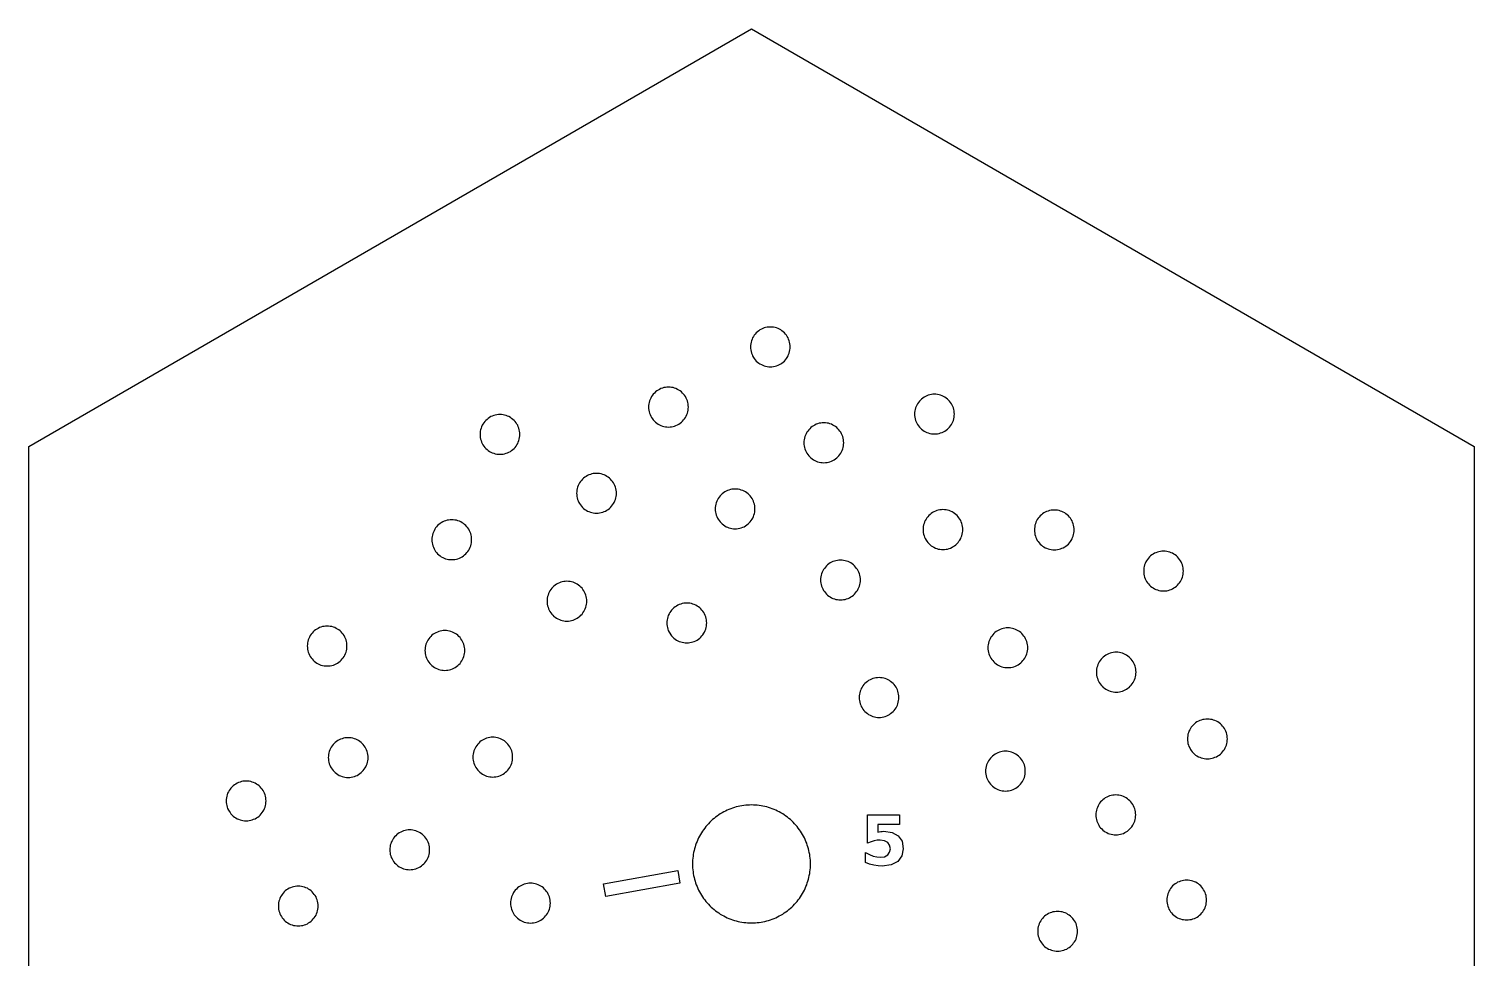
# Model space of a CAD drawing. Header units: millimetres. Extents: x 0 to 476, y 5 to 280.
# Drawn here: x 128 to 229.7, y 214.7 to 280 of the extents above; entities that cross this region are included whole.
import ezdxf

# ---------------------------------------------------------------- set-up
doc = ezdxf.new("R2010")
doc.units = ezdxf.units.MM
doc.layers.add('CUT', color=1, linetype='Continuous')
doc.layers.add('ENGRAVE', color=7, linetype='Continuous')

msp = doc.modelspace()

# ---------------------------------------------------------------- linework, layer by layer
at = {"layer": 'CUT'}
for points in [[(229.73, 191.9), (178.86, 162.53), (128, 191.9), (128, 250.63), (178.86, 280), (229.73, 250.63), (229.73, 191.9)], [(181.48, 257.1), (181.52, 257.2), (181.55, 257.31), (181.57, 257.42), (181.59, 257.53), (181.59, 257.63), (181.59, 257.74), (181.57, 257.85), (181.55, 257.96), (181.52, 258.07), (181.48, 258.17), (181.44, 258.27), (181.38, 258.37), (181.32, 258.46), (181.26, 258.54), (181.18, 258.62), (181.1, 258.7), (181.01, 258.77), (180.92, 258.83), (180.83, 258.88), (180.73, 258.93), (180.62, 258.97), (180.52, 259), (180.41, 259.02), (180.3, 259.03), (180.19, 259.03), (180.08, 259.03), (179.97, 259.02), (179.86, 259), (179.76, 258.97), (179.66, 258.93), (179.56, 258.88), (179.46, 258.83), (179.37, 258.77), (179.28, 258.7), (179.2, 258.62), (179.13, 258.54), (179.06, 258.46), (179, 258.37), (178.94, 258.27), (178.9, 258.17), (178.86, 258.07), (178.83, 257.96), (178.81, 257.85), (178.8, 257.74), (178.79, 257.63), (178.8, 257.53), (178.81, 257.42), (178.83, 257.31), (178.86, 257.2), (178.9, 257.1), (178.94, 257), (179, 256.9), (179.06, 256.81), (179.13, 256.73), (179.2, 256.64), (179.28, 256.57), (179.37, 256.5), (179.46, 256.44), (179.56, 256.39), (179.66, 256.34), (179.76, 256.3), (179.86, 256.27), (179.97, 256.25), (180.08, 256.24), (180.19, 256.23), (180.3, 256.24), (180.41, 256.25), (180.52, 256.27), (180.62, 256.3), (180.73, 256.34), (180.83, 256.39), (180.92, 256.44), (181.01, 256.5), (181.1, 256.57), (181.18, 256.64), (181.26, 256.73), (181.32, 256.81), (181.38, 256.9), (181.44, 257), (181.48, 257.1)], [(174.31, 252.87), (174.35, 252.97), (174.38, 253.08), (174.4, 253.19), (174.41, 253.3), (174.42, 253.4), (174.41, 253.51), (174.4, 253.62), (174.38, 253.73), (174.35, 253.84), (174.31, 253.94), (174.27, 254.04), (174.21, 254.14), (174.15, 254.23), (174.08, 254.31), (174.01, 254.39), (173.93, 254.47), (173.84, 254.54), (173.75, 254.6), (173.65, 254.65), (173.55, 254.7), (173.45, 254.74), (173.34, 254.77), (173.24, 254.79), (173.13, 254.8), (173.02, 254.8), (172.91, 254.8), (172.8, 254.79), (172.69, 254.77), (172.59, 254.74), (172.48, 254.7), (172.38, 254.65), (172.29, 254.6), (172.2, 254.54), (172.11, 254.47), (172.03, 254.39), (171.95, 254.31), (171.89, 254.23), (171.82, 254.14), (171.77, 254.04), (171.72, 253.94), (171.69, 253.84), (171.66, 253.73), (171.64, 253.62), (171.62, 253.51), (171.62, 253.4), (171.62, 253.3), (171.64, 253.19), (171.66, 253.08), (171.69, 252.97), (171.72, 252.87), (171.77, 252.77), (171.82, 252.67), (171.89, 252.58), (171.95, 252.5), (172.03, 252.41), (172.11, 252.34), (172.2, 252.27), (172.29, 252.21), (172.38, 252.16), (172.48, 252.11), (172.59, 252.07), (172.69, 252.04), (172.8, 252.02), (172.91, 252.01), (173.02, 252), (173.13, 252.01), (173.24, 252.02), (173.34, 252.04), (173.45, 252.07), (173.55, 252.11), (173.65, 252.16), (173.75, 252.21), (173.84, 252.27), (173.93, 252.34), (174.01, 252.41), (174.08, 252.5), (174.15, 252.58), (174.21, 252.67), (174.27, 252.77), (174.31, 252.87)], [(193.08, 252.47), (193.11, 252.58), (193.13, 252.69), (193.14, 252.8), (193.15, 252.91), (193.14, 253.02), (193.13, 253.13), (193.11, 253.23), (193.08, 253.34), (193.04, 253.44), (192.99, 253.54), (192.94, 253.64), (192.88, 253.73), (192.81, 253.82), (192.74, 253.9), (192.65, 253.97), (192.57, 254.04), (192.48, 254.1), (192.38, 254.15), (192.28, 254.2), (192.18, 254.24), (192.07, 254.27), (191.96, 254.29), (191.85, 254.3), (191.75, 254.31), (191.64, 254.3), (191.53, 254.29), (191.42, 254.27), (191.31, 254.24), (191.21, 254.2), (191.11, 254.15), (191.01, 254.1), (190.92, 254.04), (190.84, 253.97), (190.76, 253.9), (190.68, 253.82), (190.61, 253.73), (190.55, 253.64), (190.5, 253.54), (190.45, 253.44), (190.41, 253.34), (190.38, 253.23), (190.36, 253.13), (190.35, 253.02), (190.35, 252.91), (190.35, 252.8), (190.36, 252.69), (190.38, 252.58), (190.41, 252.47), (190.45, 252.37), (190.5, 252.27), (190.55, 252.18), (190.61, 252.08), (190.68, 252), (190.76, 251.92), (190.84, 251.84), (190.92, 251.77), (191.01, 251.71), (191.11, 251.66), (191.21, 251.61), (191.31, 251.58), (191.42, 251.55), (191.53, 251.52), (191.64, 251.51), (191.75, 251.51), (191.85, 251.51), (191.96, 251.52), (192.07, 251.55), (192.18, 251.58), (192.28, 251.61), (192.38, 251.66), (192.48, 251.71), (192.57, 251.77), (192.65, 251.84), (192.74, 251.92), (192.81, 252), (192.88, 252.08), (192.94, 252.18), (192.99, 252.27), (193.04, 252.37), (193.08, 252.47)], [(162.45, 250.94), (162.49, 251.05), (162.52, 251.15), (162.54, 251.26), (162.55, 251.37), (162.56, 251.48), (162.55, 251.59), (162.54, 251.7), (162.52, 251.81), (162.49, 251.91), (162.45, 252.02), (162.41, 252.12), (162.35, 252.21), (162.29, 252.3), (162.22, 252.39), (162.15, 252.47), (162.07, 252.54), (161.98, 252.61), (161.89, 252.67), (161.79, 252.73), (161.69, 252.77), (161.59, 252.81), (161.48, 252.84), (161.38, 252.86), (161.27, 252.88), (161.16, 252.88), (161.05, 252.88), (160.94, 252.86), (160.83, 252.84), (160.73, 252.81), (160.62, 252.77), (160.52, 252.73), (160.43, 252.67), (160.33, 252.61), (160.25, 252.54), (160.17, 252.47), (160.09, 252.39), (160.03, 252.3), (159.96, 252.21), (159.91, 252.12), (159.86, 252.02), (159.83, 251.91), (159.8, 251.81), (159.77, 251.7), (159.76, 251.59), (159.76, 251.48), (159.76, 251.37), (159.77, 251.26), (159.8, 251.15), (159.83, 251.05), (159.86, 250.94), (159.91, 250.84), (159.96, 250.75), (160.03, 250.66), (160.09, 250.57), (160.17, 250.49), (160.25, 250.42), (160.33, 250.35), (160.43, 250.29), (160.52, 250.23), (160.62, 250.19), (160.73, 250.15), (160.83, 250.12), (160.94, 250.1), (161.05, 250.08), (161.16, 250.08), (161.27, 250.08), (161.38, 250.1), (161.48, 250.12), (161.59, 250.15), (161.69, 250.19), (161.79, 250.23), (161.89, 250.29), (161.98, 250.35), (162.07, 250.42), (162.15, 250.49), (162.22, 250.57), (162.29, 250.66), (162.35, 250.75), (162.41, 250.84), (162.45, 250.94)], [(185.25, 250.36), (185.29, 250.46), (185.32, 250.57), (185.34, 250.68), (185.35, 250.78), (185.36, 250.89), (185.35, 251), (185.34, 251.11), (185.32, 251.22), (185.29, 251.33), (185.25, 251.43), (185.2, 251.53), (185.15, 251.63), (185.09, 251.72), (185.02, 251.8), (184.95, 251.88), (184.87, 251.96), (184.78, 252.03), (184.69, 252.09), (184.59, 252.14), (184.49, 252.19), (184.39, 252.23), (184.28, 252.26), (184.18, 252.28), (184.07, 252.29), (183.96, 252.29), (183.85, 252.29), (183.74, 252.28), (183.63, 252.26), (183.52, 252.23), (183.42, 252.19), (183.32, 252.14), (183.22, 252.09), (183.13, 252.03), (183.05, 251.96), (182.97, 251.88), (182.89, 251.8), (182.82, 251.72), (182.76, 251.63), (182.71, 251.53), (182.66, 251.43), (182.62, 251.33), (182.59, 251.22), (182.57, 251.11), (182.56, 251), (182.56, 250.89), (182.56, 250.78), (182.57, 250.68), (182.59, 250.57), (182.62, 250.46), (182.66, 250.36), (182.71, 250.26), (182.76, 250.16), (182.82, 250.07), (182.89, 249.98), (182.97, 249.9), (183.05, 249.83), (183.13, 249.76), (183.22, 249.7), (183.32, 249.65), (183.42, 249.6), (183.52, 249.56), (183.63, 249.53), (183.74, 249.51), (183.85, 249.5), (183.96, 249.49), (184.07, 249.5), (184.18, 249.51), (184.28, 249.53), (184.39, 249.56), (184.49, 249.6), (184.59, 249.65), (184.69, 249.7), (184.78, 249.76), (184.87, 249.83), (184.95, 249.9), (185.02, 249.98), (185.09, 250.07), (185.15, 250.16), (185.2, 250.26), (185.25, 250.36)], [(169.25, 246.8), (169.28, 246.91), (169.31, 247.01), (169.34, 247.12), (169.35, 247.23), (169.35, 247.34), (169.35, 247.45), (169.34, 247.56), (169.31, 247.67), (169.28, 247.77), (169.25, 247.88), (169.2, 247.98), (169.15, 248.07), (169.09, 248.16), (169.02, 248.25), (168.94, 248.33), (168.86, 248.4), (168.78, 248.47), (168.68, 248.53), (168.59, 248.59), (168.49, 248.63), (168.39, 248.67), (168.28, 248.7), (168.17, 248.72), (168.06, 248.74), (167.95, 248.74), (167.84, 248.74), (167.73, 248.72), (167.63, 248.7), (167.52, 248.67), (167.42, 248.63), (167.32, 248.59), (167.22, 248.53), (167.13, 248.47), (167.04, 248.4), (166.96, 248.33), (166.89, 248.25), (166.82, 248.16), (166.76, 248.07), (166.71, 247.98), (166.66, 247.88), (166.62, 247.77), (166.59, 247.67), (166.57, 247.56), (166.56, 247.45), (166.55, 247.34), (166.56, 247.23), (166.57, 247.12), (166.59, 247.01), (166.62, 246.91), (166.66, 246.8), (166.71, 246.7), (166.76, 246.61), (166.82, 246.52), (166.89, 246.43), (166.96, 246.35), (167.04, 246.28), (167.13, 246.21), (167.22, 246.15), (167.32, 246.09), (167.42, 246.05), (167.52, 246.01), (167.63, 245.98), (167.73, 245.96), (167.84, 245.94), (167.95, 245.94), (168.06, 245.94), (168.17, 245.96), (168.28, 245.98), (168.39, 246.01), (168.49, 246.05), (168.59, 246.09), (168.68, 246.15), (168.78, 246.21), (168.86, 246.28), (168.94, 246.35), (169.02, 246.43), (169.09, 246.52), (169.15, 246.61), (169.2, 246.7), (169.25, 246.8)], [(179.04, 245.81), (179.07, 245.91), (179.09, 246.02), (179.11, 246.13), (179.11, 246.24), (179.11, 246.35), (179.09, 246.46), (179.07, 246.57), (179.04, 246.67), (179, 246.78), (178.96, 246.88), (178.9, 246.97), (178.84, 247.06), (178.77, 247.15), (178.7, 247.23), (178.62, 247.3), (178.53, 247.37), (178.44, 247.43), (178.35, 247.49), (178.25, 247.53), (178.14, 247.57), (178.04, 247.6), (177.93, 247.62), (177.82, 247.64), (177.71, 247.64), (177.6, 247.64), (177.49, 247.62), (177.38, 247.6), (177.28, 247.57), (177.17, 247.53), (177.07, 247.49), (176.98, 247.43), (176.89, 247.37), (176.8, 247.3), (176.72, 247.23), (176.65, 247.15), (176.58, 247.06), (176.52, 246.97), (176.46, 246.88), (176.42, 246.78), (176.38, 246.67), (176.35, 246.57), (176.33, 246.46), (176.31, 246.35), (176.31, 246.24), (176.31, 246.13), (176.33, 246.02), (176.35, 245.91), (176.38, 245.81), (176.42, 245.7), (176.46, 245.6), (176.52, 245.51), (176.58, 245.42), (176.65, 245.33), (176.72, 245.25), (176.8, 245.18), (176.89, 245.11), (176.98, 245.05), (177.07, 244.99), (177.17, 244.95), (177.28, 244.91), (177.38, 244.88), (177.49, 244.86), (177.6, 244.84), (177.71, 244.84), (177.82, 244.84), (177.93, 244.86), (178.04, 244.88), (178.14, 244.91), (178.25, 244.95), (178.35, 244.99), (178.44, 245.05), (178.53, 245.11), (178.62, 245.18), (178.7, 245.25), (178.77, 245.33), (178.84, 245.42), (178.9, 245.51), (178.96, 245.6), (179, 245.7), (179.04, 245.81)], [(193.63, 244.25), (193.67, 244.35), (193.7, 244.46), (193.72, 244.57), (193.74, 244.68), (193.74, 244.79), (193.74, 244.89), (193.72, 245), (193.7, 245.11), (193.67, 245.22), (193.63, 245.32), (193.59, 245.42), (193.53, 245.52), (193.47, 245.61), (193.41, 245.69), (193.33, 245.78), (193.25, 245.85), (193.16, 245.92), (193.07, 245.98), (192.98, 246.03), (192.88, 246.08), (192.77, 246.12), (192.67, 246.15), (192.56, 246.17), (192.45, 246.18), (192.34, 246.19), (192.23, 246.18), (192.12, 246.17), (192.01, 246.15), (191.91, 246.12), (191.81, 246.08), (191.71, 246.03), (191.61, 245.98), (191.52, 245.92), (191.43, 245.85), (191.35, 245.78), (191.28, 245.69), (191.21, 245.61), (191.15, 245.52), (191.09, 245.42), (191.05, 245.32), (191.01, 245.22), (190.98, 245.11), (190.96, 245), (190.95, 244.89), (190.94, 244.79), (190.95, 244.68), (190.96, 244.57), (190.98, 244.46), (191.01, 244.35), (191.05, 244.25), (191.09, 244.15), (191.15, 244.05), (191.21, 243.96), (191.28, 243.88), (191.35, 243.8), (191.43, 243.72), (191.52, 243.65), (191.61, 243.59), (191.71, 243.54), (191.81, 243.49), (191.91, 243.45), (192.01, 243.42), (192.12, 243.4), (192.23, 243.39), (192.34, 243.39), (192.45, 243.39), (192.56, 243.4), (192.67, 243.42), (192.77, 243.45), (192.88, 243.49), (192.98, 243.54), (193.07, 243.59), (193.16, 243.65), (193.25, 243.72), (193.33, 243.8), (193.41, 243.88), (193.47, 243.96), (193.53, 244.05), (193.59, 244.15), (193.63, 244.25)], [(159.1, 243.64), (159.13, 243.75), (159.15, 243.86), (159.16, 243.97), (159.16, 244.08), (159.16, 244.19), (159.15, 244.3), (159.13, 244.4), (159.1, 244.51), (159.06, 244.61), (159.01, 244.71), (158.96, 244.81), (158.9, 244.9), (158.83, 244.99), (158.75, 245.07), (158.67, 245.14), (158.59, 245.21), (158.5, 245.27), (158.4, 245.32), (158.3, 245.37), (158.2, 245.41), (158.09, 245.44), (157.98, 245.46), (157.87, 245.47), (157.76, 245.48), (157.65, 245.47), (157.54, 245.46), (157.44, 245.44), (157.33, 245.41), (157.23, 245.37), (157.13, 245.32), (157.03, 245.27), (156.94, 245.21), (156.85, 245.14), (156.77, 245.07), (156.7, 244.99), (156.63, 244.9), (156.57, 244.81), (156.52, 244.71), (156.47, 244.61), (156.43, 244.51), (156.4, 244.4), (156.38, 244.3), (156.37, 244.19), (156.36, 244.08), (156.37, 243.97), (156.38, 243.86), (156.4, 243.75), (156.43, 243.64), (156.47, 243.54), (156.52, 243.44), (156.57, 243.34), (156.63, 243.25), (156.7, 243.17), (156.77, 243.09), (156.85, 243.01), (156.94, 242.94), (157.03, 242.88), (157.13, 242.83), (157.23, 242.78), (157.33, 242.74), (157.44, 242.71), (157.54, 242.69), (157.65, 242.68), (157.76, 242.68), (157.87, 242.68), (157.98, 242.69), (158.09, 242.71), (158.2, 242.74), (158.3, 242.78), (158.4, 242.83), (158.5, 242.88), (158.59, 242.94), (158.67, 243.01), (158.75, 243.09), (158.83, 243.17), (158.9, 243.25), (158.96, 243.34), (159.01, 243.44), (159.06, 243.54), (159.1, 243.64)], [(201.47, 244.23), (201.51, 244.33), (201.54, 244.44), (201.56, 244.54), (201.57, 244.65), (201.58, 244.76), (201.57, 244.87), (201.56, 244.98), (201.54, 245.09), (201.51, 245.19), (201.47, 245.3), (201.43, 245.4), (201.37, 245.49), (201.31, 245.59), (201.24, 245.67), (201.17, 245.75), (201.09, 245.83), (201, 245.89), (200.91, 245.96), (200.81, 246.01), (200.71, 246.06), (200.61, 246.09), (200.51, 246.12), (200.4, 246.15), (200.29, 246.16), (200.18, 246.16), (200.07, 246.16), (199.96, 246.15), (199.85, 246.12), (199.75, 246.09), (199.64, 246.06), (199.54, 246.01), (199.45, 245.96), (199.36, 245.89), (199.27, 245.83), (199.19, 245.75), (199.11, 245.67), (199.05, 245.59), (198.98, 245.49), (198.93, 245.4), (198.89, 245.3), (198.85, 245.19), (198.82, 245.09), (198.8, 244.98), (198.78, 244.87), (198.78, 244.76), (198.78, 244.65), (198.8, 244.54), (198.82, 244.44), (198.85, 244.33), (198.89, 244.23), (198.93, 244.13), (198.98, 244.03), (199.05, 243.94), (199.11, 243.85), (199.19, 243.77), (199.27, 243.7), (199.36, 243.63), (199.45, 243.57), (199.54, 243.51), (199.64, 243.47), (199.75, 243.43), (199.85, 243.4), (199.96, 243.38), (200.07, 243.37), (200.18, 243.36), (200.29, 243.37), (200.4, 243.38), (200.51, 243.4), (200.61, 243.43), (200.71, 243.47), (200.81, 243.51), (200.91, 243.57), (201, 243.63), (201.09, 243.7), (201.17, 243.77), (201.24, 243.85), (201.31, 243.94), (201.37, 244.03), (201.43, 244.13), (201.47, 244.23)], [(209.16, 241.33), (209.2, 241.44), (209.23, 241.54), (209.25, 241.65), (209.26, 241.76), (209.27, 241.87), (209.26, 241.98), (209.25, 242.09), (209.23, 242.2), (209.2, 242.3), (209.16, 242.41), (209.12, 242.51), (209.06, 242.6), (209, 242.69), (208.93, 242.78), (208.86, 242.86), (208.78, 242.93), (208.69, 243), (208.6, 243.06), (208.5, 243.12), (208.4, 243.16), (208.3, 243.2), (208.2, 243.23), (208.09, 243.25), (207.98, 243.27), (207.87, 243.27), (207.76, 243.27), (207.65, 243.25), (207.54, 243.23), (207.44, 243.2), (207.33, 243.16), (207.23, 243.12), (207.14, 243.06), (207.05, 243), (206.96, 242.93), (206.88, 242.86), (206.8, 242.78), (206.74, 242.69), (206.68, 242.6), (206.62, 242.51), (206.58, 242.41), (206.54, 242.3), (206.51, 242.2), (206.49, 242.09), (206.47, 241.98), (206.47, 241.87), (206.47, 241.76), (206.49, 241.65), (206.51, 241.54), (206.54, 241.44), (206.58, 241.33), (206.62, 241.23), (206.68, 241.14), (206.74, 241.05), (206.8, 240.96), (206.88, 240.88), (206.96, 240.81), (207.05, 240.74), (207.14, 240.68), (207.23, 240.62), (207.33, 240.58), (207.44, 240.54), (207.54, 240.51), (207.65, 240.49), (207.76, 240.47), (207.87, 240.47), (207.98, 240.47), (208.09, 240.49), (208.2, 240.51), (208.3, 240.54), (208.4, 240.58), (208.5, 240.62), (208.6, 240.68), (208.69, 240.74), (208.78, 240.81), (208.86, 240.88), (208.93, 240.96), (209, 241.05), (209.06, 241.14), (209.12, 241.23), (209.16, 241.33)], [(186.42, 240.71), (186.46, 240.81), (186.49, 240.92), (186.51, 241.02), (186.53, 241.13), (186.53, 241.24), (186.53, 241.35), (186.51, 241.46), (186.49, 241.57), (186.46, 241.67), (186.42, 241.78), (186.38, 241.88), (186.32, 241.97), (186.26, 242.06), (186.19, 242.15), (186.12, 242.23), (186.04, 242.31), (185.95, 242.37), (185.86, 242.44), (185.77, 242.49), (185.67, 242.54), (185.56, 242.57), (185.46, 242.6), (185.35, 242.62), (185.24, 242.64), (185.13, 242.64), (185.02, 242.64), (184.91, 242.62), (184.8, 242.6), (184.7, 242.57), (184.59, 242.54), (184.49, 242.49), (184.4, 242.44), (184.31, 242.37), (184.22, 242.31), (184.14, 242.23), (184.07, 242.15), (184, 242.06), (183.94, 241.97), (183.88, 241.88), (183.84, 241.78), (183.8, 241.67), (183.77, 241.57), (183.75, 241.46), (183.73, 241.35), (183.73, 241.24), (183.73, 241.13), (183.75, 241.02), (183.77, 240.92), (183.8, 240.81), (183.84, 240.71), (183.88, 240.61), (183.94, 240.51), (184, 240.42), (184.07, 240.33), (184.14, 240.25), (184.22, 240.18), (184.31, 240.11), (184.4, 240.05), (184.49, 239.99), (184.59, 239.95), (184.7, 239.91), (184.8, 239.88), (184.91, 239.86), (185.02, 239.85), (185.13, 239.84), (185.24, 239.85), (185.35, 239.86), (185.46, 239.88), (185.56, 239.91), (185.67, 239.95), (185.77, 239.99), (185.86, 240.05), (185.95, 240.11), (186.04, 240.18), (186.12, 240.25), (186.19, 240.33), (186.26, 240.42), (186.32, 240.51), (186.38, 240.61), (186.42, 240.71)], [(167.16, 239.21), (167.2, 239.32), (167.23, 239.42), (167.25, 239.53), (167.27, 239.64), (167.27, 239.75), (167.27, 239.86), (167.25, 239.97), (167.23, 240.08), (167.2, 240.18), (167.16, 240.28), (167.12, 240.38), (167.06, 240.48), (167, 240.57), (166.94, 240.66), (166.86, 240.74), (166.78, 240.81), (166.69, 240.88), (166.6, 240.94), (166.51, 241), (166.41, 241.04), (166.3, 241.08), (166.2, 241.11), (166.09, 241.13), (165.98, 241.14), (165.87, 241.15), (165.76, 241.14), (165.65, 241.13), (165.54, 241.11), (165.44, 241.08), (165.34, 241.04), (165.24, 241), (165.14, 240.94), (165.05, 240.88), (164.96, 240.81), (164.88, 240.74), (164.81, 240.66), (164.74, 240.57), (164.68, 240.48), (164.62, 240.38), (164.58, 240.28), (164.54, 240.18), (164.51, 240.08), (164.49, 239.97), (164.48, 239.86), (164.47, 239.75), (164.48, 239.64), (164.49, 239.53), (164.51, 239.42), (164.54, 239.32), (164.58, 239.21), (164.62, 239.11), (164.68, 239.02), (164.74, 238.93), (164.81, 238.84), (164.88, 238.76), (164.96, 238.68), (165.05, 238.62), (165.14, 238.56), (165.24, 238.5), (165.34, 238.46), (165.44, 238.42), (165.54, 238.39), (165.65, 238.37), (165.76, 238.35), (165.87, 238.35), (165.98, 238.35), (166.09, 238.37), (166.2, 238.39), (166.3, 238.42), (166.41, 238.46), (166.51, 238.5), (166.6, 238.56), (166.69, 238.62), (166.78, 238.68), (166.86, 238.76), (166.94, 238.84), (167, 238.93), (167.06, 239.02), (167.12, 239.11), (167.16, 239.21)], [(175.6, 237.68), (175.64, 237.79), (175.67, 237.89), (175.69, 238), (175.7, 238.11), (175.71, 238.22), (175.7, 238.33), (175.69, 238.44), (175.67, 238.54), (175.64, 238.65), (175.6, 238.75), (175.56, 238.85), (175.5, 238.95), (175.44, 239.04), (175.37, 239.13), (175.3, 239.21), (175.22, 239.28), (175.13, 239.35), (175.04, 239.41), (174.94, 239.47), (174.84, 239.51), (174.74, 239.55), (174.63, 239.58), (174.53, 239.6), (174.42, 239.61), (174.31, 239.62), (174.2, 239.61), (174.09, 239.6), (173.98, 239.58), (173.88, 239.55), (173.77, 239.51), (173.67, 239.47), (173.58, 239.41), (173.48, 239.35), (173.4, 239.28), (173.32, 239.21), (173.24, 239.13), (173.18, 239.04), (173.11, 238.95), (173.06, 238.85), (173.01, 238.75), (172.98, 238.65), (172.95, 238.54), (172.92, 238.44), (172.91, 238.33), (172.91, 238.22), (172.91, 238.11), (172.92, 238), (172.95, 237.89), (172.98, 237.79), (173.01, 237.68), (173.06, 237.58), (173.11, 237.49), (173.18, 237.39), (173.24, 237.31), (173.32, 237.23), (173.4, 237.15), (173.48, 237.09), (173.58, 237.02), (173.67, 236.97), (173.77, 236.92), (173.88, 236.89), (173.98, 236.86), (174.09, 236.84), (174.2, 236.82), (174.31, 236.82), (174.42, 236.82), (174.53, 236.84), (174.63, 236.86), (174.74, 236.89), (174.84, 236.92), (174.94, 236.97), (175.04, 237.02), (175.13, 237.09), (175.22, 237.15), (175.3, 237.23), (175.37, 237.31), (175.44, 237.39), (175.5, 237.49), (175.56, 237.58), (175.6, 237.68)], [(150.29, 236.06), (150.33, 236.16), (150.36, 236.27), (150.38, 236.38), (150.39, 236.49), (150.39, 236.6), (150.39, 236.71), (150.38, 236.81), (150.36, 236.92), (150.33, 237.03), (150.29, 237.13), (150.24, 237.23), (150.19, 237.33), (150.13, 237.42), (150.06, 237.5), (149.98, 237.59), (149.9, 237.66), (149.82, 237.73), (149.73, 237.79), (149.63, 237.84), (149.53, 237.89), (149.43, 237.93), (149.32, 237.96), (149.21, 237.98), (149.1, 237.99), (148.99, 238), (148.88, 237.99), (148.78, 237.98), (148.67, 237.96), (148.56, 237.93), (148.46, 237.89), (148.36, 237.84), (148.26, 237.79), (148.17, 237.73), (148.08, 237.66), (148, 237.59), (147.93, 237.5), (147.86, 237.42), (147.8, 237.33), (147.75, 237.23), (147.7, 237.13), (147.66, 237.03), (147.63, 236.92), (147.61, 236.81), (147.6, 236.71), (147.59, 236.6), (147.6, 236.49), (147.61, 236.38), (147.63, 236.27), (147.66, 236.16), (147.7, 236.06), (147.75, 235.96), (147.8, 235.86), (147.86, 235.77), (147.93, 235.69), (148, 235.61), (148.08, 235.53), (148.17, 235.46), (148.26, 235.4), (148.36, 235.35), (148.46, 235.3), (148.56, 235.26), (148.67, 235.23), (148.78, 235.21), (148.88, 235.2), (148.99, 235.2), (149.1, 235.2), (149.21, 235.21), (149.32, 235.23), (149.43, 235.26), (149.53, 235.3), (149.63, 235.35), (149.73, 235.4), (149.82, 235.46), (149.9, 235.53), (149.98, 235.61), (150.06, 235.69), (150.13, 235.77), (150.19, 235.86), (150.24, 235.96), (150.29, 236.06)], [(158.61, 235.85), (158.64, 235.96), (158.66, 236.06), (158.68, 236.17), (158.68, 236.28), (158.68, 236.39), (158.66, 236.5), (158.64, 236.61), (158.61, 236.72), (158.58, 236.82), (158.53, 236.92), (158.48, 237.01), (158.41, 237.11), (158.35, 237.19), (158.27, 237.27), (158.19, 237.35), (158.1, 237.42), (158.01, 237.48), (157.92, 237.53), (157.82, 237.58), (157.71, 237.61), (157.61, 237.64), (157.5, 237.67), (157.39, 237.68), (157.28, 237.68), (157.17, 237.68), (157.06, 237.67), (156.96, 237.64), (156.85, 237.61), (156.75, 237.58), (156.65, 237.53), (156.55, 237.48), (156.46, 237.42), (156.37, 237.35), (156.29, 237.27), (156.22, 237.19), (156.15, 237.11), (156.09, 237.01), (156.03, 236.92), (155.99, 236.82), (155.95, 236.72), (155.92, 236.61), (155.9, 236.5), (155.89, 236.39), (155.88, 236.28), (155.89, 236.17), (155.9, 236.06), (155.92, 235.96), (155.95, 235.85), (155.99, 235.75), (156.03, 235.65), (156.09, 235.55), (156.15, 235.46), (156.22, 235.37), (156.29, 235.29), (156.37, 235.22), (156.46, 235.15), (156.55, 235.09), (156.65, 235.04), (156.75, 234.99), (156.85, 234.95), (156.96, 234.92), (157.06, 234.9), (157.17, 234.89), (157.28, 234.88), (157.39, 234.89), (157.5, 234.9), (157.61, 234.92), (157.71, 234.95), (157.82, 234.99), (157.92, 235.04), (158.01, 235.09), (158.1, 235.15), (158.19, 235.22), (158.27, 235.29), (158.35, 235.37), (158.41, 235.46), (158.48, 235.55), (158.53, 235.65), (158.58, 235.75), (158.61, 235.85)], [(198.2, 235.94), (198.24, 236.04), (198.27, 236.15), (198.29, 236.26), (198.31, 236.37), (198.31, 236.48), (198.31, 236.59), (198.29, 236.69), (198.27, 236.8), (198.24, 236.91), (198.2, 237.01), (198.16, 237.11), (198.1, 237.21), (198.04, 237.3), (197.97, 237.38), (197.9, 237.47), (197.82, 237.54), (197.73, 237.61), (197.64, 237.67), (197.55, 237.72), (197.45, 237.77), (197.34, 237.81), (197.24, 237.84), (197.13, 237.86), (197.02, 237.87), (196.91, 237.88), (196.8, 237.87), (196.69, 237.86), (196.58, 237.84), (196.48, 237.81), (196.37, 237.77), (196.27, 237.72), (196.18, 237.67), (196.09, 237.61), (196, 237.54), (195.92, 237.47), (195.85, 237.38), (195.78, 237.3), (195.72, 237.21), (195.66, 237.11), (195.62, 237.01), (195.58, 236.91), (195.55, 236.8), (195.53, 236.69), (195.51, 236.59), (195.51, 236.48), (195.51, 236.37), (195.53, 236.26), (195.55, 236.15), (195.58, 236.04), (195.62, 235.94), (195.66, 235.84), (195.72, 235.74), (195.78, 235.65), (195.85, 235.57), (195.92, 235.49), (196, 235.41), (196.09, 235.34), (196.18, 235.28), (196.27, 235.23), (196.37, 235.18), (196.48, 235.14), (196.58, 235.11), (196.69, 235.09), (196.8, 235.08), (196.91, 235.08), (197.02, 235.08), (197.13, 235.09), (197.24, 235.11), (197.34, 235.14), (197.45, 235.18), (197.55, 235.23), (197.64, 235.28), (197.73, 235.34), (197.82, 235.41), (197.9, 235.49), (197.97, 235.57), (198.04, 235.65), (198.1, 235.74), (198.16, 235.84), (198.2, 235.94)], [(205.83, 234.22), (205.87, 234.33), (205.9, 234.43), (205.92, 234.54), (205.93, 234.65), (205.94, 234.76), (205.93, 234.87), (205.92, 234.98), (205.9, 235.09), (205.87, 235.19), (205.83, 235.3), (205.78, 235.39), (205.73, 235.49), (205.67, 235.58), (205.6, 235.67), (205.53, 235.75), (205.45, 235.82), (205.36, 235.89), (205.27, 235.95), (205.17, 236.01), (205.07, 236.05), (204.97, 236.09), (204.86, 236.12), (204.76, 236.14), (204.65, 236.16), (204.54, 236.16), (204.43, 236.16), (204.32, 236.14), (204.21, 236.12), (204.1, 236.09), (204, 236.05), (203.9, 236.01), (203.81, 235.95), (203.71, 235.89), (203.63, 235.82), (203.55, 235.75), (203.47, 235.67), (203.4, 235.58), (203.34, 235.49), (203.29, 235.39), (203.24, 235.3), (203.21, 235.19), (203.18, 235.09), (203.15, 234.98), (203.14, 234.87), (203.14, 234.76), (203.14, 234.65), (203.15, 234.54), (203.18, 234.43), (203.21, 234.33), (203.24, 234.22), (203.29, 234.12), (203.34, 234.03), (203.4, 233.94), (203.47, 233.85), (203.55, 233.77), (203.63, 233.69), (203.71, 233.63), (203.81, 233.57), (203.9, 233.51), (204, 233.47), (204.1, 233.43), (204.21, 233.4), (204.32, 233.38), (204.43, 233.36), (204.54, 233.36), (204.65, 233.36), (204.76, 233.38), (204.86, 233.4), (204.97, 233.43), (205.07, 233.47), (205.17, 233.51), (205.27, 233.57), (205.36, 233.63), (205.45, 233.69), (205.53, 233.77), (205.6, 233.85), (205.67, 233.94), (205.73, 234.03), (205.78, 234.12), (205.83, 234.22)], [(189.17, 232.54), (189.2, 232.65), (189.22, 232.76), (189.24, 232.87), (189.24, 232.98), (189.24, 233.09), (189.22, 233.2), (189.2, 233.3), (189.17, 233.41), (189.14, 233.51), (189.09, 233.61), (189.04, 233.71), (188.97, 233.8), (188.91, 233.89), (188.83, 233.97), (188.75, 234.04), (188.66, 234.11), (188.57, 234.17), (188.48, 234.22), (188.38, 234.27), (188.27, 234.31), (188.17, 234.34), (188.06, 234.36), (187.95, 234.37), (187.84, 234.38), (187.73, 234.37), (187.62, 234.36), (187.52, 234.34), (187.41, 234.31), (187.31, 234.27), (187.21, 234.22), (187.11, 234.17), (187.02, 234.11), (186.93, 234.04), (186.85, 233.97), (186.78, 233.89), (186.71, 233.8), (186.65, 233.71), (186.59, 233.61), (186.55, 233.51), (186.51, 233.41), (186.48, 233.3), (186.46, 233.2), (186.45, 233.09), (186.44, 232.98), (186.45, 232.87), (186.46, 232.76), (186.48, 232.65), (186.51, 232.54), (186.55, 232.44), (186.59, 232.34), (186.65, 232.24), (186.71, 232.15), (186.78, 232.07), (186.85, 231.99), (186.93, 231.91), (187.02, 231.84), (187.11, 231.78), (187.21, 231.73), (187.31, 231.68), (187.41, 231.64), (187.52, 231.61), (187.62, 231.59), (187.73, 231.58), (187.84, 231.58), (187.95, 231.58), (188.06, 231.59), (188.17, 231.61), (188.27, 231.64), (188.38, 231.68), (188.48, 231.73), (188.57, 231.78), (188.66, 231.84), (188.75, 231.91), (188.83, 231.99), (188.91, 232.07), (188.97, 232.15), (189.04, 232.24), (189.09, 232.34), (189.14, 232.44), (189.17, 232.54)], [(212.25, 229.53), (212.29, 229.63), (212.32, 229.73), (212.34, 229.84), (212.35, 229.95), (212.36, 230.06), (212.35, 230.17), (212.34, 230.28), (212.32, 230.39), (212.29, 230.49), (212.25, 230.6), (212.2, 230.7), (212.15, 230.79), (212.09, 230.88), (212.02, 230.97), (211.95, 231.05), (211.87, 231.13), (211.78, 231.19), (211.69, 231.26), (211.59, 231.31), (211.49, 231.36), (211.39, 231.39), (211.28, 231.42), (211.18, 231.44), (211.07, 231.46), (210.96, 231.46), (210.85, 231.46), (210.74, 231.44), (210.63, 231.42), (210.52, 231.39), (210.42, 231.36), (210.32, 231.31), (210.22, 231.26), (210.13, 231.19), (210.05, 231.13), (209.97, 231.05), (209.89, 230.97), (209.82, 230.88), (209.76, 230.79), (209.71, 230.7), (209.66, 230.6), (209.62, 230.49), (209.59, 230.39), (209.57, 230.28), (209.56, 230.17), (209.56, 230.06), (209.56, 229.95), (209.57, 229.84), (209.59, 229.73), (209.62, 229.63), (209.66, 229.53), (209.71, 229.43), (209.76, 229.33), (209.82, 229.24), (209.89, 229.15), (209.97, 229.07), (210.05, 229), (210.13, 228.93), (210.22, 228.87), (210.32, 228.81), (210.42, 228.77), (210.52, 228.73), (210.63, 228.7), (210.74, 228.68), (210.85, 228.67), (210.96, 228.66), (211.07, 228.67), (211.18, 228.68), (211.28, 228.7), (211.39, 228.73), (211.49, 228.77), (211.59, 228.81), (211.69, 228.87), (211.78, 228.93), (211.87, 229), (211.95, 229.07), (212.02, 229.15), (212.09, 229.24), (212.15, 229.33), (212.2, 229.43), (212.25, 229.53)], [(151.77, 228.21), (151.8, 228.32), (151.83, 228.42), (151.86, 228.53), (151.87, 228.64), (151.87, 228.75), (151.87, 228.86), (151.86, 228.97), (151.83, 229.08), (151.8, 229.18), (151.77, 229.29), (151.72, 229.39), (151.67, 229.48), (151.61, 229.57), (151.54, 229.66), (151.46, 229.74), (151.38, 229.82), (151.3, 229.88), (151.2, 229.94), (151.11, 230), (151.01, 230.04), (150.91, 230.08), (150.8, 230.11), (150.69, 230.13), (150.58, 230.15), (150.47, 230.15), (150.36, 230.15), (150.25, 230.13), (150.15, 230.11), (150.04, 230.08), (149.94, 230.04), (149.84, 230), (149.74, 229.94), (149.65, 229.88), (149.56, 229.82), (149.48, 229.74), (149.41, 229.66), (149.34, 229.57), (149.28, 229.48), (149.23, 229.39), (149.18, 229.29), (149.14, 229.18), (149.11, 229.08), (149.09, 228.97), (149.08, 228.86), (149.07, 228.75), (149.08, 228.64), (149.09, 228.53), (149.11, 228.42), (149.14, 228.32), (149.18, 228.21), (149.23, 228.11), (149.28, 228.02), (149.34, 227.93), (149.41, 227.84), (149.48, 227.76), (149.56, 227.69), (149.65, 227.62), (149.74, 227.56), (149.84, 227.5), (149.94, 227.46), (150.04, 227.42), (150.15, 227.39), (150.25, 227.37), (150.36, 227.35), (150.47, 227.35), (150.58, 227.35), (150.69, 227.37), (150.8, 227.39), (150.91, 227.42), (151.01, 227.46), (151.11, 227.5), (151.2, 227.56), (151.3, 227.62), (151.38, 227.69), (151.46, 227.76), (151.54, 227.84), (151.61, 227.93), (151.67, 228.02), (151.72, 228.11), (151.77, 228.21)], [(161.95, 228.25), (161.99, 228.35), (162.02, 228.46), (162.04, 228.56), (162.05, 228.67), (162.05, 228.78), (162.05, 228.89), (162.04, 229), (162.02, 229.11), (161.99, 229.22), (161.95, 229.32), (161.9, 229.42), (161.85, 229.51), (161.79, 229.61), (161.72, 229.69), (161.64, 229.77), (161.56, 229.85), (161.48, 229.92), (161.39, 229.98), (161.29, 230.03), (161.19, 230.08), (161.09, 230.11), (160.98, 230.14), (160.87, 230.17), (160.76, 230.18), (160.65, 230.18), (160.55, 230.18), (160.44, 230.17), (160.33, 230.14), (160.22, 230.11), (160.12, 230.08), (160.02, 230.03), (159.92, 229.98), (159.83, 229.92), (159.75, 229.85), (159.67, 229.77), (159.59, 229.69), (159.52, 229.61), (159.46, 229.51), (159.41, 229.42), (159.36, 229.32), (159.32, 229.22), (159.29, 229.11), (159.27, 229), (159.26, 228.89), (159.25, 228.78), (159.26, 228.67), (159.27, 228.56), (159.29, 228.46), (159.32, 228.35), (159.36, 228.25), (159.41, 228.15), (159.46, 228.05), (159.52, 227.96), (159.59, 227.87), (159.67, 227.79), (159.75, 227.72), (159.83, 227.65), (159.92, 227.59), (160.02, 227.54), (160.12, 227.49), (160.22, 227.45), (160.33, 227.42), (160.44, 227.4), (160.55, 227.39), (160.65, 227.38), (160.76, 227.39), (160.87, 227.4), (160.98, 227.42), (161.09, 227.45), (161.19, 227.49), (161.29, 227.54), (161.39, 227.59), (161.48, 227.65), (161.56, 227.72), (161.64, 227.79), (161.72, 227.87), (161.79, 227.96), (161.85, 228.05), (161.9, 228.15), (161.95, 228.25)], [(198.07, 227.36), (198.1, 227.47), (198.12, 227.58), (198.14, 227.69), (198.14, 227.79), (198.14, 227.9), (198.12, 228.01), (198.1, 228.12), (198.07, 228.23), (198.03, 228.33), (197.99, 228.43), (197.93, 228.53), (197.87, 228.62), (197.81, 228.7), (197.73, 228.78), (197.65, 228.86), (197.56, 228.93), (197.47, 228.99), (197.38, 229.04), (197.28, 229.09), (197.17, 229.13), (197.07, 229.16), (196.96, 229.18), (196.85, 229.19), (196.74, 229.19), (196.63, 229.19), (196.52, 229.18), (196.41, 229.16), (196.31, 229.13), (196.2, 229.09), (196.11, 229.04), (196.01, 228.99), (195.92, 228.93), (195.83, 228.86), (195.75, 228.78), (195.68, 228.7), (195.61, 228.62), (195.55, 228.53), (195.49, 228.43), (195.45, 228.33), (195.41, 228.23), (195.38, 228.12), (195.36, 228.01), (195.34, 227.9), (195.34, 227.79), (195.34, 227.69), (195.36, 227.58), (195.38, 227.47), (195.41, 227.36), (195.45, 227.26), (195.49, 227.16), (195.55, 227.06), (195.61, 226.97), (195.68, 226.89), (195.75, 226.81), (195.83, 226.73), (195.92, 226.66), (196.01, 226.6), (196.11, 226.55), (196.2, 226.5), (196.31, 226.46), (196.41, 226.43), (196.52, 226.41), (196.63, 226.4), (196.74, 226.39), (196.85, 226.4), (196.96, 226.41), (197.07, 226.43), (197.17, 226.46), (197.28, 226.5), (197.38, 226.55), (197.47, 226.6), (197.56, 226.66), (197.65, 226.73), (197.73, 226.81), (197.81, 226.89), (197.87, 226.97), (197.93, 227.06), (197.99, 227.16), (198.03, 227.26), (198.07, 227.36)], [(144.62, 225.27), (144.65, 225.37), (144.67, 225.48), (144.68, 225.59), (144.69, 225.7), (144.68, 225.81), (144.67, 225.92), (144.65, 226.03), (144.62, 226.13), (144.58, 226.24), (144.54, 226.34), (144.48, 226.43), (144.42, 226.52), (144.35, 226.61), (144.28, 226.69), (144.2, 226.77), (144.11, 226.83), (144.02, 226.89), (143.92, 226.95), (143.82, 226.99), (143.72, 227.03), (143.62, 227.06), (143.51, 227.08), (143.4, 227.1), (143.29, 227.1), (143.18, 227.1), (143.07, 227.08), (142.96, 227.06), (142.86, 227.03), (142.75, 226.99), (142.65, 226.95), (142.56, 226.89), (142.47, 226.83), (142.38, 226.77), (142.3, 226.69), (142.22, 226.61), (142.16, 226.52), (142.09, 226.43), (142.04, 226.34), (141.99, 226.24), (141.96, 226.13), (141.93, 226.03), (141.91, 225.92), (141.89, 225.81), (141.89, 225.7), (141.89, 225.59), (141.91, 225.48), (141.93, 225.37), (141.96, 225.27), (141.99, 225.16), (142.04, 225.06), (142.09, 224.97), (142.16, 224.88), (142.22, 224.79), (142.3, 224.71), (142.38, 224.64), (142.47, 224.57), (142.56, 224.51), (142.65, 224.45), (142.75, 224.41), (142.86, 224.37), (142.96, 224.34), (143.07, 224.32), (143.18, 224.3), (143.29, 224.3), (143.4, 224.3), (143.51, 224.32), (143.62, 224.34), (143.72, 224.37), (143.82, 224.41), (143.92, 224.45), (144.02, 224.51), (144.11, 224.57), (144.2, 224.64), (144.28, 224.71), (144.35, 224.79), (144.42, 224.88), (144.48, 224.97), (144.54, 225.06), (144.58, 225.16), (144.62, 225.27)], [(205.8, 224.18), (205.84, 224.28), (205.87, 224.39), (205.89, 224.5), (205.9, 224.61), (205.91, 224.72), (205.9, 224.83), (205.89, 224.94), (205.87, 225.04), (205.84, 225.15), (205.8, 225.25), (205.75, 225.35), (205.7, 225.45), (205.64, 225.54), (205.57, 225.63), (205.5, 225.71), (205.41, 225.78), (205.33, 225.85), (205.24, 225.91), (205.14, 225.96), (205.04, 226.01), (204.94, 226.05), (204.83, 226.08), (204.72, 226.1), (204.62, 226.11), (204.51, 226.12), (204.4, 226.11), (204.29, 226.1), (204.18, 226.08), (204.07, 226.05), (203.97, 226.01), (203.87, 225.96), (203.77, 225.91), (203.68, 225.85), (203.6, 225.78), (203.52, 225.71), (203.44, 225.63), (203.37, 225.54), (203.31, 225.45), (203.26, 225.35), (203.21, 225.25), (203.17, 225.15), (203.14, 225.04), (203.12, 224.94), (203.11, 224.83), (203.11, 224.72), (203.11, 224.61), (203.12, 224.5), (203.14, 224.39), (203.17, 224.28), (203.21, 224.18), (203.26, 224.08), (203.31, 223.99), (203.37, 223.89), (203.44, 223.81), (203.52, 223.73), (203.6, 223.65), (203.68, 223.58), (203.77, 223.52), (203.87, 223.47), (203.97, 223.42), (204.07, 223.39), (204.18, 223.36), (204.29, 223.33), (204.4, 223.32), (204.51, 223.32), (204.62, 223.32), (204.72, 223.33), (204.83, 223.36), (204.94, 223.39), (205.04, 223.42), (205.14, 223.47), (205.24, 223.52), (205.33, 223.58), (205.41, 223.65), (205.5, 223.73), (205.57, 223.81), (205.64, 223.89), (205.7, 223.99), (205.75, 224.08), (205.8, 224.18)], [(183.01, 221.54), (182.99, 221.67), (182.98, 221.81), (182.96, 221.94), (182.93, 222.08), (182.91, 222.21), (182.87, 222.34), (182.84, 222.47), (182.79, 222.6), (182.75, 222.73), (182.7, 222.85), (182.64, 222.98), (182.59, 223.1), (182.52, 223.22), (182.46, 223.34), (182.39, 223.46), (182.32, 223.57), (182.24, 223.68), (182.16, 223.79), (182.07, 223.9), (181.98, 224), (181.89, 224.1), (181.8, 224.2), (181.7, 224.3), (181.6, 224.39), (181.5, 224.47), (181.39, 224.56), (181.28, 224.64), (181.17, 224.72), (181.06, 224.79), (180.94, 224.86), (180.82, 224.93), (180.7, 224.99), (180.58, 225.05), (180.45, 225.1), (180.33, 225.15), (180.2, 225.2), (180.07, 225.24), (179.94, 225.28), (179.81, 225.31), (179.67, 225.34), (179.54, 225.36), (179.41, 225.38), (179.27, 225.4), (179.14, 225.41), (179, 225.41), (178.86, 225.42), (178.73, 225.41), (178.59, 225.41), (178.46, 225.4), (178.32, 225.38), (178.19, 225.36), (178.05, 225.34), (177.92, 225.31), (177.79, 225.28), (177.66, 225.24), (177.53, 225.2), (177.4, 225.15), (177.28, 225.1), (177.15, 225.05), (177.03, 224.99), (176.91, 224.93), (176.79, 224.86), (176.67, 224.79), (176.56, 224.72), (176.45, 224.64), (176.34, 224.56), (176.23, 224.47), (176.13, 224.39), (176.03, 224.3), (175.93, 224.2), (175.84, 224.1), (175.74, 224), (175.66, 223.9), (175.57, 223.79), (175.49, 223.68), (175.41, 223.57), (175.34, 223.46), (175.27, 223.34), (175.2, 223.22), (175.14, 223.1), (175.08, 222.98), (175.03, 222.85), (174.98, 222.73), (174.93, 222.6), (174.89, 222.47), (174.86, 222.34), (174.82, 222.21), (174.79, 222.08), (174.77, 221.94), (174.75, 221.81), (174.73, 221.67), (174.72, 221.54), (174.72, 221.4), (174.71, 221.27), (174.72, 221.13), (174.72, 221), (174.73, 220.86), (174.75, 220.72), (174.77, 220.59), (174.79, 220.46), (174.82, 220.32), (174.86, 220.19), (174.89, 220.06), (174.93, 219.93), (174.98, 219.8), (175.03, 219.68), (175.08, 219.55), (175.14, 219.43), (175.2, 219.31), (175.27, 219.19), (175.34, 219.08), (175.41, 218.96), (175.49, 218.85), (175.57, 218.74), (175.66, 218.63), (175.74, 218.53), (175.84, 218.43), (175.93, 218.33), (176.03, 218.24), (176.13, 218.15), (176.23, 218.06), (176.34, 217.97), (176.45, 217.89), (176.56, 217.82), (176.67, 217.74), (176.79, 217.67), (176.91, 217.61), (177.03, 217.54), (177.15, 217.49), (177.28, 217.43), (177.4, 217.38), (177.53, 217.34), (177.66, 217.3), (177.79, 217.26), (177.92, 217.23), (178.05, 217.2), (178.19, 217.17), (178.32, 217.15), (178.46, 217.14), (178.59, 217.13), (178.73, 217.12), (178.86, 217.12), (179, 217.12), (179.14, 217.13), (179.27, 217.14), (179.41, 217.15), (179.54, 217.17), (179.67, 217.2), (179.81, 217.23), (179.94, 217.26), (180.07, 217.3), (180.2, 217.34), (180.33, 217.38), (180.45, 217.43), (180.58, 217.49), (180.7, 217.54), (180.82, 217.61), (180.94, 217.67), (181.06, 217.74), (181.17, 217.82), (181.28, 217.89), (181.39, 217.97), (181.5, 218.06), (181.6, 218.15), (181.7, 218.24), (181.8, 218.33), (181.89, 218.43), (181.98, 218.53), (182.07, 218.63), (182.16, 218.74), (182.24, 218.85), (182.32, 218.96), (182.39, 219.08), (182.46, 219.19), (182.52, 219.31), (182.59, 219.43), (182.64, 219.55), (182.7, 219.68), (182.75, 219.8), (182.79, 219.93), (182.84, 220.06), (182.87, 220.19), (182.91, 220.32), (182.93, 220.46), (182.96, 220.59), (182.98, 220.72), (182.99, 220.86), (183.01, 221), (183.01, 221.13), (183.01, 221.27), (183.01, 221.4), (183.01, 221.54)], [(156.1, 221.73), (156.14, 221.83), (156.17, 221.93), (156.19, 222.04), (156.2, 222.15), (156.21, 222.26), (156.2, 222.37), (156.19, 222.48), (156.17, 222.59), (156.14, 222.69), (156.1, 222.8), (156.05, 222.9), (156, 222.99), (155.94, 223.08), (155.87, 223.17), (155.79, 223.25), (155.71, 223.33), (155.63, 223.39), (155.54, 223.46), (155.44, 223.51), (155.34, 223.56), (155.24, 223.59), (155.13, 223.62), (155.02, 223.64), (154.91, 223.66), (154.81, 223.66), (154.7, 223.66), (154.59, 223.64), (154.48, 223.62), (154.37, 223.59), (154.27, 223.56), (154.17, 223.51), (154.07, 223.46), (153.98, 223.39), (153.9, 223.33), (153.82, 223.25), (153.74, 223.17), (153.67, 223.08), (153.61, 222.99), (153.56, 222.9), (153.51, 222.8), (153.47, 222.69), (153.44, 222.59), (153.42, 222.48), (153.41, 222.37), (153.41, 222.26), (153.41, 222.15), (153.42, 222.04), (153.44, 221.93), (153.47, 221.83), (153.51, 221.73), (153.56, 221.63), (153.61, 221.53), (153.67, 221.44), (153.74, 221.35), (153.82, 221.27), (153.9, 221.2), (153.98, 221.13), (154.07, 221.07), (154.17, 221.01), (154.27, 220.97), (154.37, 220.93), (154.48, 220.9), (154.59, 220.88), (154.7, 220.87), (154.81, 220.86), (154.91, 220.87), (155.02, 220.88), (155.13, 220.9), (155.24, 220.93), (155.34, 220.97), (155.44, 221.01), (155.54, 221.07), (155.63, 221.13), (155.71, 221.2), (155.79, 221.27), (155.87, 221.35), (155.94, 221.44), (156, 221.53), (156.05, 221.63), (156.1, 221.73)], [(164.6, 217.98), (164.64, 218.08), (164.67, 218.19), (164.69, 218.3), (164.7, 218.4), (164.71, 218.51), (164.7, 218.62), (164.69, 218.73), (164.67, 218.84), (164.64, 218.95), (164.6, 219.05), (164.55, 219.15), (164.5, 219.25), (164.44, 219.34), (164.37, 219.42), (164.3, 219.5), (164.22, 219.58), (164.13, 219.65), (164.04, 219.71), (163.94, 219.76), (163.84, 219.81), (163.74, 219.85), (163.63, 219.88), (163.53, 219.9), (163.42, 219.91), (163.31, 219.91), (163.2, 219.91), (163.09, 219.9), (162.98, 219.88), (162.87, 219.85), (162.77, 219.81), (162.67, 219.76), (162.57, 219.71), (162.48, 219.65), (162.4, 219.58), (162.32, 219.5), (162.24, 219.42), (162.17, 219.34), (162.11, 219.25), (162.06, 219.15), (162.01, 219.05), (161.97, 218.95), (161.94, 218.84), (161.92, 218.73), (161.91, 218.62), (161.91, 218.51), (161.91, 218.4), (161.92, 218.3), (161.94, 218.19), (161.97, 218.08), (162.01, 217.98), (162.06, 217.88), (162.11, 217.78), (162.17, 217.69), (162.24, 217.61), (162.32, 217.52), (162.4, 217.45), (162.48, 217.38), (162.57, 217.32), (162.67, 217.27), (162.77, 217.22), (162.87, 217.18), (162.98, 217.15), (163.09, 217.13), (163.2, 217.12), (163.31, 217.11), (163.42, 217.12), (163.53, 217.13), (163.63, 217.15), (163.74, 217.18), (163.84, 217.22), (163.94, 217.27), (164.04, 217.32), (164.13, 217.38), (164.22, 217.45), (164.3, 217.52), (164.37, 217.61), (164.44, 217.69), (164.5, 217.78), (164.55, 217.88), (164.6, 217.98)], [(210.79, 218.19), (210.83, 218.3), (210.86, 218.4), (210.88, 218.51), (210.9, 218.62), (210.9, 218.73), (210.9, 218.84), (210.88, 218.95), (210.86, 219.06), (210.83, 219.16), (210.79, 219.26), (210.75, 219.36), (210.69, 219.46), (210.63, 219.55), (210.56, 219.64), (210.49, 219.72), (210.41, 219.79), (210.32, 219.86), (210.23, 219.92), (210.14, 219.98), (210.04, 220.02), (209.93, 220.06), (209.83, 220.09), (209.72, 220.11), (209.61, 220.12), (209.5, 220.13), (209.39, 220.12), (209.28, 220.11), (209.17, 220.09), (209.07, 220.06), (208.96, 220.02), (208.86, 219.98), (208.77, 219.92), (208.68, 219.86), (208.59, 219.79), (208.51, 219.72), (208.44, 219.64), (208.37, 219.55), (208.31, 219.46), (208.25, 219.36), (208.21, 219.26), (208.17, 219.16), (208.14, 219.06), (208.12, 218.95), (208.1, 218.84), (208.1, 218.73), (208.1, 218.62), (208.12, 218.51), (208.14, 218.4), (208.17, 218.3), (208.21, 218.19), (208.25, 218.09), (208.31, 218), (208.37, 217.91), (208.44, 217.82), (208.51, 217.74), (208.59, 217.66), (208.68, 217.6), (208.77, 217.53), (208.86, 217.48), (208.96, 217.44), (209.07, 217.4), (209.17, 217.37), (209.28, 217.35), (209.39, 217.33), (209.5, 217.33), (209.61, 217.33), (209.72, 217.35), (209.83, 217.37), (209.93, 217.4), (210.04, 217.44), (210.14, 217.48), (210.23, 217.53), (210.32, 217.6), (210.41, 217.66), (210.49, 217.74), (210.56, 217.82), (210.63, 217.91), (210.69, 218), (210.75, 218.09), (210.79, 218.19)], [(148.29, 217.88), (148.32, 217.98), (148.34, 218.09), (148.36, 218.2), (148.36, 218.31), (148.36, 218.42), (148.34, 218.53), (148.32, 218.64), (148.29, 218.74), (148.25, 218.85), (148.21, 218.95), (148.15, 219.04), (148.09, 219.13), (148.02, 219.22), (147.95, 219.3), (147.87, 219.37), (147.78, 219.44), (147.69, 219.5), (147.6, 219.56), (147.5, 219.6), (147.39, 219.64), (147.29, 219.67), (147.18, 219.69), (147.07, 219.71), (146.96, 219.71), (146.85, 219.71), (146.74, 219.69), (146.63, 219.67), (146.53, 219.64), (146.42, 219.6), (146.32, 219.56), (146.23, 219.5), (146.14, 219.44), (146.05, 219.37), (145.97, 219.3), (145.9, 219.22), (145.83, 219.13), (145.77, 219.04), (145.71, 218.95), (145.67, 218.85), (145.63, 218.74), (145.6, 218.64), (145.58, 218.53), (145.56, 218.42), (145.56, 218.31), (145.56, 218.2), (145.58, 218.09), (145.6, 217.98), (145.63, 217.88), (145.67, 217.77), (145.71, 217.67), (145.77, 217.58), (145.83, 217.49), (145.9, 217.4), (145.97, 217.32), (146.05, 217.25), (146.14, 217.18), (146.23, 217.12), (146.32, 217.06), (146.42, 217.02), (146.53, 216.98), (146.63, 216.95), (146.74, 216.93), (146.85, 216.91), (146.96, 216.91), (147.07, 216.91), (147.18, 216.93), (147.29, 216.95), (147.39, 216.98), (147.5, 217.02), (147.6, 217.06), (147.69, 217.12), (147.78, 217.18), (147.87, 217.25), (147.95, 217.32), (148.02, 217.4), (148.09, 217.49), (148.15, 217.58), (148.21, 217.67), (148.25, 217.77), (148.29, 217.88)], [(201.74, 216.1), (201.77, 216.2), (201.79, 216.31), (201.81, 216.42), (201.81, 216.53), (201.81, 216.64), (201.79, 216.75), (201.77, 216.86), (201.74, 216.96), (201.71, 217.07), (201.66, 217.17), (201.61, 217.26), (201.54, 217.35), (201.48, 217.44), (201.4, 217.52), (201.32, 217.59), (201.23, 217.66), (201.14, 217.72), (201.05, 217.78), (200.95, 217.82), (200.84, 217.86), (200.74, 217.89), (200.63, 217.91), (200.52, 217.93), (200.41, 217.93), (200.3, 217.93), (200.19, 217.91), (200.08, 217.89), (199.98, 217.86), (199.88, 217.82), (199.78, 217.78), (199.68, 217.72), (199.59, 217.66), (199.5, 217.59), (199.42, 217.52), (199.35, 217.44), (199.28, 217.35), (199.22, 217.26), (199.16, 217.17), (199.12, 217.07), (199.08, 216.96), (199.05, 216.86), (199.03, 216.75), (199.02, 216.64), (199.01, 216.53), (199.02, 216.42), (199.03, 216.31), (199.05, 216.2), (199.08, 216.1), (199.12, 215.99), (199.16, 215.89), (199.22, 215.8), (199.28, 215.71), (199.35, 215.62), (199.42, 215.54), (199.5, 215.47), (199.59, 215.4), (199.68, 215.34), (199.78, 215.28), (199.88, 215.24), (199.98, 215.2), (200.08, 215.17), (200.19, 215.15), (200.3, 215.13), (200.41, 215.13), (200.52, 215.13), (200.63, 215.15), (200.74, 215.17), (200.84, 215.2), (200.95, 215.24), (201.05, 215.28), (201.14, 215.34), (201.23, 215.4), (201.32, 215.47), (201.4, 215.54), (201.48, 215.62), (201.54, 215.71), (201.61, 215.8), (201.66, 215.89), (201.71, 215.99), (201.74, 216.1)]]:
    msp.add_lwpolyline(points, close=True, dxfattribs=at)
at = {"layer": 'ENGRAVE'}
for points in [[(189.29, 224.05), (187.76, 224.05), (187.76, 223.51), (187.86, 223.53), (187.97, 223.55), (188.07, 223.56), (188.18, 223.57), (188.76, 223.48), (189.19, 223.24), (189.46, 222.86), (189.55, 222.34), (189.45, 221.83), (189.16, 221.45), (188.69, 221.2), (188.07, 221.12), (187.77, 221.14), (187.48, 221.18), (187.18, 221.25), (186.89, 221.36), (186.89, 222.07), (187.17, 221.93), (187.44, 221.82), (187.69, 221.76), (187.93, 221.74), (188.22, 221.78), (188.45, 221.9), (188.59, 222.09), (188.64, 222.34), (188.59, 222.59), (188.45, 222.78), (188.22, 222.9), (187.93, 222.94), (187.72, 222.93), (187.51, 222.89), (187.28, 222.83), (187.03, 222.73), (187.03, 224.72), (189.29, 224.72), (189.29, 224.05)], [(168.45, 219.88), (173.67, 220.8), (173.82, 219.92), (168.6, 218.99), (168.45, 219.88)]]:
    msp.add_lwpolyline(points, close=True, dxfattribs=at)

doc.saveas('drawing.dxf')
